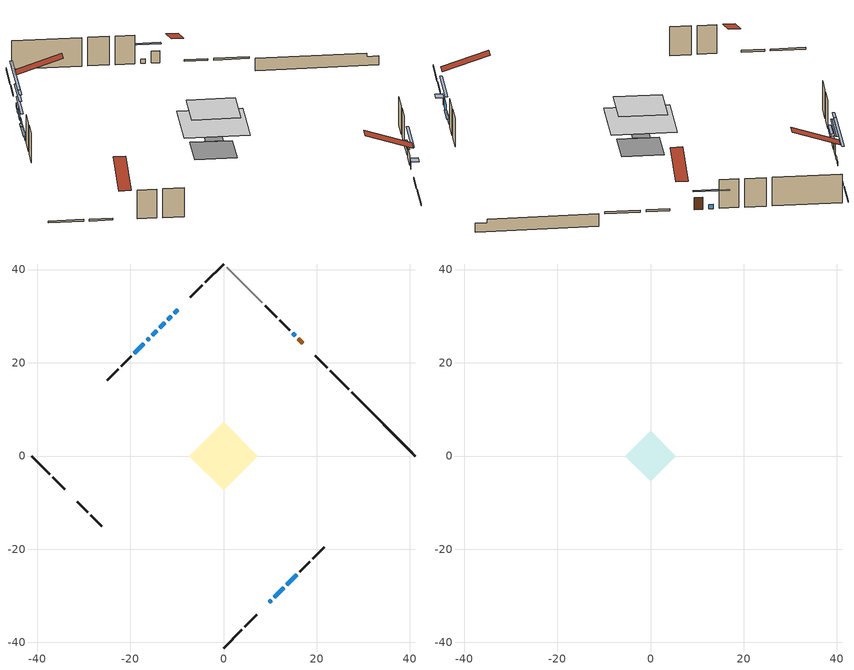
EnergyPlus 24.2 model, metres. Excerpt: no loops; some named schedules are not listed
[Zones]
conditioned space
 floor outside (Floor1 construction): -1.94,0 0,1.94 1.94,0 0,-1.94 z0.29
 floor adiabatic (AdiabaticFloorConstruction): -7.31,0 0,7.31 7.31,0 0,-7.31 z2.73
 floor foundation (Slab1 construction): -4.67,0 0,4.67 4.67,0 0,-4.67 z-1.84
 wall outside (RimJoist1 construction): 0,-41.19 3.92,-37.27 / -41.19,0 -37.27,-3.92 / 0,41.19 -3.92,37.27 / 26.85,14.34 22.93,18.26 z0.29:0.59
 wall outside (RimJoist2 construction): 4.58,-36.61 7.14,-34.05 / -36.61,-4.58 -34.05,-7.14 / -4.58,36.61 -7.14,34.05 / 22.27,18.92 19.71,21.49 z0.29:0.59
 wall outside (AdiabaticWallConstruction 1): 17,24.19 16.03,25.16 z0.29:2.32
 wall outside (AdiabaticWallConstruction): 9.84,-31.35 10.24,-30.95 z0.29:1.21; 15.38,25.81 14.87,26.32 z0.29:1.03; -9.84,31.35 -10.6,30.59 z0.29:0.88; -11.26,29.94 -11.94,29.25 z0.29:0.85; 10.9,-30.29 12.93,-28.26 z0.29:1.94; -12.6,28.59 -13.64,27.55 z0.29:2.22; -14.29,26.9 -15.32,25.87 z0.29:1.13; -15.97,25.22 -16.41,24.78 z0.29:0.9; -17.06,24.13 -19.11,22.08 z0.29:1; 13.58,-27.61 15.71,-25.49 z0.29:1.18
 wall outside (Wall1 construction): 16.36,-24.83 18.54,-22.65 / -31.35,-9.85 -29.17,-12.02 / -19.77,21.42 -21.95,19.24 / 14.22,26.97 12.04,29.15 z0.29:5.17
 wall outside (Wall2 construction): 19.2,-21.99 21.57,-19.62 / -28.51,-12.68 -26.13,-15.06 / -22.6,18.59 -24.98,16.21 / 11.38,29.81 9.01,32.18 z0.29:5.17
 wall foundation (FoundationWall1 construction): 27.5,13.69,-1.84 27.5,13.69,0.29 39.82,1.37,0.29 39.82,1.37,-0.31 41.19,0,-0.31 41.19,0,-1.84
 wall adiabatic (Wall3 construction): 8.35,32.84 0.66,40.53 z0.29:5.17
 window (WindowConstruction 7): 9.85,-31.35 10.24,-30.95 z0.29:1.2
 window (WindowConstruction 6): 15.38,25.81 14.88,26.31 z0.29:1.03
 window (WindowConstruction 8): -9.85,31.35 -10.6,30.59 z0.29:0.88
 window (WindowConstruction 9): -11.26,29.93 -11.94,29.25 z0.29:0.85
 window (WindowConstruction): 10.9,-30.29 12.93,-28.26 z0.29:1.94
 window (WindowConstruction 1): -12.6,28.59 -13.64,27.55 z0.29:2.22
 window (WindowConstruction 2): -14.29,26.9 -15.32,25.87 z0.29:1.13
 window (WindowConstruction 3): -15.97,25.22 -16.41,24.79 z0.29:0.9
 window (WindowConstruction 4): -17.06,24.13 -19.11,22.08 z0.29:1
 window (WindowConstruction 5): 13.58,-27.61 15.7,-25.49 z0.29:1.18
 door (Door): 17,24.19 16.03,25.16 z0.29:2.32
 ceiling adiabatic (AdiabaticFloorConstruction): 0,-7.31 7.31,0 0,7.31 -7.31,0 z2.73
attic - vented
 floor to conditioned space (Floor2 construction Reversed): -5.41,0 0,5.41 5.41,0 0,-5.41 z5.17
 roof outside (Roof1 construction): 9.19,-32,5.17 3.92,-26.73,7.65 2.53,-28.12,7.65 7.8,-33.39,5.17; -32,-9.19,5.17 -26.73,-3.92,7.65 -28.12,-2.53,7.65 -33.39,-7.8,5.17; -9.19,32,5.17 -3.92,26.73,7.65 -2.53,28.12,7.65 -7.8,33.39,5.17; 17.66,23.53,5.17 12.39,18.26,7.65 13.78,16.87,7.65 19.05,22.14,5.17
shading: 10.56,-30.63 9.52,-31.67 10.38,-32.53 11.43,-31.49 z1.66; 13.11,28.08 17.14,24.05 17.43,24.34 13.41,28.37 z3.52; -14.08,27.11 -6.36,34.83 -6.65,35.12 -14.38,27.4 z5.8; -15.42,25.77 -7.77,33.42 -8.06,33.71 -15.72,26.06 z5.78; 14.69,-26.5 9.14,-32.06 9.43,-32.35 14.98,-26.79 z4.43; -15.4,25.79 -10.84,30.36 -11.13,30.65 -15.69,26.08 z4.71; -17.08,24.11 -12.53,28.66 -12.82,28.95 -17.37,24.4 z3.62; -16.55,24.64 -15.83,25.36 -16.12,25.65 -16.84,24.93 z1.1; -19.25,21.94 -16.92,24.27 -17.21,24.56 -19.54,22.23 z1.2; 15.85,-25.34 13.44,-27.75 13.73,-28.04 16.14,-25.63 z1.38
[Building]
Building 1: Terrain=Suburbs
[Site:Location]
Toronto City Centre_ON: Latitude {deg}=43.63; Longitude {deg}=-79.39; Time Zone {hr}=-5; Elevation {m}=77; Keep Site Location Information=Yes
[Site:GroundTemperature:Shallow]
5.01852, 3.26908, 3.12898, 3.95918, 7.29196, 10.6092, 13.4851, 15.3069, 15.4617, 13.9799, 11.1774, 7.9619
[Site:WaterMainsTemperature]
Calculation Method=Schedule; Temperature Schedule=mains temperature schedule
[Material] Roughness=Rough; Thermal Absorptance=0.9
Name | Thickness {m} | Conductivity {W/m-K} | Density {kg/m3} | Specific Heat {J/kg-K} | Solar Absorptance | Visible Absorptance
asphalt or fiberglass shingles | 0.00635 | 0.162714 | 1121.4 | 1465.45 | 0.4 | 0.4
ceiling loosefill ins | 0.169333 | 0.0480833 | 16.02 | 1046.75 | 0.7 | 0.7
ceiling stud and cavity | 0.1397 | 0.088943 | 65.682 | 1177.47 | 0.7 | 0.7
concrete 4.0 in. | 0.1016 | 1.803125 | 2242.8 | 837.4 | 0.7 | 0.7
concrete 8.0 in. | 0.2032 | 1.803125 | 2242.8 | 837.4 | 0.7 | 0.7
door material | 0.04445 | 0.053851 | 512.64 | 1214.23 | 0.7 | 0.7
exterior vertical ins | 0.0369022 | 0.029427 | 32.04 | 1214.23 | 0.7 | 0.7
floor covering | 0.0127 | 0.0433444 | 54.468 | 1339.84 | 0.6 | 0.6
floor rigid ins | 0.051816 | 0.029427 | 32.04 | 1214.23 | 0.7 | 0.7
floor rigid ins 1; wall rigid ins | 0.512978 | 0.029427 | 32.04 | 1214.23 | 0.7 | 0.7
floor stud and cavity | 0.1397 | 0.428396 | 92.3553 | 1139.71 | 0.7 | 0.7
floor stud and cavity 1 | 0.1397 | 1.75129 | 37.0049 | 1207.88 | 0.7 | 0.7
furniture material conditioned space 1 | 0.1524 | 0.115458 | 640.8 | 1214.23 | 0.6 | 0.6
gypsum board | 0.0127 | 0.160291 | 801 | 837.4 | 0.6 | 0.6
gypsum board 1 | 0.0127 | 0.160291 | 801 | 837.4 | 0.7 | 0.7
osb sheathing 0.5 in. | 0.0127 | 0.115458 | 512.64 | 1214.23 | 0.7 | 0.7
osb sheathing 0.5 in. 1 | 0.0127 | 0.115458 | 512.64 | 1214.23 | 0.4 | 0.4
osb sheathing 0.75 in. | 0.01905 | 0.115458 | 512.64 | 1214.23 | 0.7 | 0.7
osb sheathing 2.0 in. | 0.0508 | 0.115458 | 512.64 | 1214.23 | 0.7 | 0.7
rim joist stud and cavity | 0.0508 | 0.0451784 | 125.044 | 1163.47 | 0.6 | 0.6
rim joist stud and cavity 1 | 0.0508 | 0.0455349 | 125.044 | 1163.47 | 0.6 | 0.6
wall stud and cavity | 0.1397 | 0.116503 | 139.0536 | 1170.24 | 0.7 | 0.7
wall stud and cavity 1 | 0.1397 | 0.116675 | 139.0536 | 1170.24 | 0.7 | 0.7
wall stud and cavity 2 | 0.1397 | 0.102565 | 139.0536 | 1170.24 | 0.7 | 0.7
wall stud and cavity 3 | 0.0889 | 0.380278 | 52.3479 | 1209.89 | 0.7 | 0.7
wall stud and cavity 4 | 0.0889 | 0.391764 | 83.0341 | 1211.67 | 0.7 | 0.7
wood siding | 0.0254 | 0.102417 | 544.68 | 1172.36 | 0.4 | 0.4
wood siding 1; wood siding 2; wood siding 3 | 0.0254 | 0.102417 | 544.68 | 1172.36 | 0.7 | 0.7
[WindowMaterial:SimpleGlazingSystem]
Name | U-Factor {W/m2-K} | Solar Heat Gain Coefficient
WindowMaterial | 2.87818 | 0.7
WindowMaterial 1 | 2.71352 | 0.57
WindowMaterial 2 | 2.98776 | 0.55
WindowMaterial 3 | 2.75837 | 0.46
WindowMaterial 4 | 2.77597 | 0.53
WindowMaterial 5 | 2.98152 | 0.56
WindowMaterial 6 | 2.762347 | 0.45
WindowMaterial 7 | 2.25757 | 0.56
WindowMaterial 8 | 2.48242 | 0.45
WindowMaterial 9 | 3.0383 | 0.46
[Construction]
AdiabaticFloorConstruction: floor stud and cavity 1, floor rigid ins 1, osb sheathing 0.75 in., floor covering
AdiabaticWallConstruction: wood siding 2, wall rigid ins, wall stud and cavity 3, gypsum board
AdiabaticWallConstruction 1: wood siding 3, wall rigid ins, wall stud and cavity 3, gypsum board
Door: door material
Floor1 construction: floor stud and cavity, floor rigid ins, osb sheathing 0.75 in., floor covering
Floor2 construction Reversed: gypsum board, ceiling stud and cavity, ceiling loosefill ins
FoundationWall1 construction: concrete 8.0 in., gypsum board 1
furniture construction conditioned space 1: furniture material conditioned space 1
PartitionWallConstruction: gypsum board, wall stud and cavity 4, gypsum board
RimJoist1 construction: wood siding 1, osb sheathing 2.0 in., rim joist stud and cavity
RimJoist2 construction: wood siding 1, osb sheathing 2.0 in., rim joist stud and cavity 1
Roof1 construction: asphalt or fiberglass shingles
Slab1 construction: concrete 4.0 in.
Wall1 construction: wood siding, osb sheathing 0.5 in., wall stud and cavity, gypsum board
Wall2 construction: wood siding, osb sheathing 0.5 in., wall stud and cavity 1, gypsum board
Wall3 construction: osb sheathing 0.5 in. 1, wall stud and cavity 2, gypsum board
WindowConstruction: WindowMaterial
WindowConstruction 1: WindowMaterial 1
WindowConstruction 2: WindowMaterial 2
WindowConstruction 3: WindowMaterial 3
WindowConstruction 4: WindowMaterial 4
WindowConstruction 5: WindowMaterial 5
WindowConstruction 6: WindowMaterial 6
WindowConstruction 7: WindowMaterial 7
WindowConstruction 8: WindowMaterial 8
WindowConstruction 9: WindowMaterial 9
[Zone] Multiplier=1; Part of Total Floor Area=Yes
Name | Volume {m3}
attic - vented | 23.6002
conditioned space | 377.4
[Space]
Name | Zone | Volume {m3}
attic - vented 1 | attic - vented | 23.6002
conditioned space 1 | conditioned space | 377.4
[ZoneInfiltration:EffectiveLeakageArea]
infil attic - vented 1: Zone or Space=attic - vented 1; Schedule=Always On Discrete; Effective Air Leakage Area {cm2}=2464.42; Stack Coefficient=0.000172724; Wind Coefficient=8.87966e-06
[ZoneMixing]
whole house fan mix: Zone or Space=attic - vented; Schedule=Always On Continuous; Design Flow Rate Calculation Method=Flow/Zone; Design Flow Rate {m3/s}=0; Source Zone or Space=conditioned space
[SurfaceProperty:ExposedFoundationPerimeter]
Slab1: Exposed Perimeter Calculation Method=TotalExposedPerimeter; Total Exposed Perimeter {m}=19.355
[InternalMass] Zone or ZoneList=conditioned space; Space or SpaceList=conditioned space 1
Name | Construction | Surface Area {m2}
furniture mass conditioned space 1 | furniture construction conditioned space 1 | 63.2358
partition wall mass | PartitionWallConstruction | 158.09
[Lights]
interior lighting: Zone or ZoneList or Space or SpaceList=conditioned space 1; Schedule=interior lighting schedule; Design Level Calculation Method=LightingLevel; Lighting Level {W}=343.2; Return Air Fraction=0; Fraction Radiant=0.6; Fraction Visible=0.2; Fraction Replaceable=1
[People]
occupants: Zone or ZoneList or Space or SpaceList=conditioned space 1; Number of People Schedule=occupants schedule; Number of People Calculation Method=People; Number of People=3; Fraction Radiant=0.314171; Sensible Heat Fraction=0.56303; Activity Level Schedule=occupants activity schedule; Carbon Dioxide Generation Rate {m3/s-W}=0; Enable ASHRAE 55 Comfort Warnings=No; Mean Radiant Temperature Calculation Type=EnclosureAveraged
[ElectricEquipment] Zone or ZoneList or Space or SpaceList=conditioned space 1; Design Level Calculation Method=EquipmentLevel
Name | Schedule | Design Level {W} | Fraction Latent | Fraction Radiant | Fraction Lost
clothes dryer | clothes dryer schedule | 140.772 | 0.015 | 0.081 | 0.85
clothes washer | clothes washer schedule | 32.1985 | 0.03 | 0.162 | 0.7
cooking range | cooking range schedule | 208.969 | 0.08 | 0.432 | 0.2
dishwasher | dishwasher schedule | 66.8632 | 0.3 | 0.18 | 0.4
fridge | fridge schedule | 72.9452 | 0 | 0.6 | 0
mech vent house fan | mech vent house fan schedule | 1.345 | 0 | 0 | 1
mech vent house fan cfis | mech vent house fan cfis schedule | 0 | 0 | 0 | 0
misc plug loads | misc plug loads schedule | 494.7 | 0.045 | 0.513 | 0.1
whole house fan | Always On Discrete | 0 | 0 | 0 | 1
[OtherEquipment] Zone or ZoneList or Space or SpaceList=conditioned space 1; Design Level Calculation Method=EquipmentLevel
Name | Fuel Type | Schedule | Design Level {W} | Fraction Latent | Fraction Radiant | Fraction Lost
clothes dryer 1 | Electricity | clothes dryer schedule | 0 | 0.015 | 0.081 | 0.85
cooking range 1 | Electricity | cooking range schedule | 0 | 0.08 | 0.432 | 0.2
general water use latent | None | general water use schedule | 59.3978 | 1 | 0 | 0
general water use sensible | None | general water use schedule | -58.539 | 0 | 0.6 | 0
mech vent house fan latent load | None | Always On Discrete | 0 | 1 | 0 | 0
mech vent house fan sensible load | None | Always On Discrete | 0 | 0 | 0 | 0
water heater energy adjustment1 | NaturalGas | Always On Discrete | 0.01 | 0 | 0 | 1
[ZoneInfiltration:DesignFlowRate] Zone or ZoneList or Space or SpaceList=conditioned space 1; Schedule=Always On Discrete; Design Flow Rate Calculation Method=Flow/Zone; Design Flow Rate {m3/s}=0
infil flow; natural vent flow; whole house fan flow
[Foundation:Kiva]
Foundation Kiva 1: Initial Indoor Air Temperature {C}=18; Wall Height Above Grade {m}=0.290017; Wall Depth Below Slab {m}=0.2032; Custom Block Material Name 1=exterior vertical ins; Custom Block Depth 1 {m}=2.13; Custom Block X Position 1 {m}=0.2159; Custom Block Z Position 1 {m}=0
[Foundation:Kiva:Settings]
Soil Conductivity {W/m-K}=0.849921; Soil Density {kg/m3}=1842.3; Soil Specific Heat {J/kg-K}=418.7; Ground Solar Absorptivity=0.9; Ground Thermal Absorptivity=0.9; Ground Surface Roughness {m}=0.03; Far-Field Width {m}=40; Deep-Ground Boundary Condition=ZeroFlux; Deep-Ground Depth {m}=40; Minimum Cell Dimension {m}=0.2; Maximum Cell Growth Coefficient=3; Simulation Timestep=Timestep
[Exterior:Lights]
exterior lighting: Schedule=exterior lighting schedule; Design Level {W}=75.6
[Schedule:Constant]
Name | Hourly Value
Always On Continuous; mech vent house fan schedule; mech vent house fan cfis schedule; Always On Discrete | 1
occupants activity schedule | 117.228
fridge schedule | 0
[Schedule:Week:Daily]
interior lighting schedule Week Rule - Jan1-Jan27: interior lighting schedule day, interior lighting schedule day, interior lighting schedule day, interior lighting schedule day, interior lighting schedule day, interior lighting schedule day, interior lighting schedule day, interior lighting schedule default day, interior lighting schedule default day, interior lighting schedule default day, interior lighting schedule default day, interior lighting schedule default day
interior lighting schedule Week Rule - Jan28-Feb3: interior lighting schedule day, interior lighting schedule day, interior lighting schedule day, interior lighting schedule day, interior lighting schedule day 1, interior lighting schedule day 1, interior lighting schedule day 1, interior lighting schedule default day, interior lighting schedule default day, interior lighting schedule default day, interior lighting schedule default day, interior lighting schedule default day
interior lighting schedule Week Rule - Feb4-Feb24: interior lighting schedule day 1, interior lighting schedule day 1, interior lighting schedule day 1, interior lighting schedule day 1, interior lighting schedule day 1, interior lighting schedule day 1, interior lighting schedule day 1, interior lighting schedule default day, interior lighting schedule default day, interior lighting schedule default day, interior lighting schedule default day, interior lighting schedule default day
interior lighting schedule Week Rule - Feb25-Mar3: interior lighting schedule day 1, interior lighting schedule day 1, interior lighting schedule day 1, interior lighting schedule day 1, interior lighting schedule day 2, interior lighting schedule day 2, interior lighting schedule day 2, interior lighting schedule default day, interior lighting schedule default day, interior lighting schedule default day, interior lighting schedule default day, interior lighting schedule default day
interior lighting schedule Week Rule - Mar4-Mar31: interior lighting schedule day 2, interior lighting schedule day 2, interior lighting schedule day 2, interior lighting schedule day 2, interior lighting schedule day 2, interior lighting schedule day 2, interior lighting schedule day 2, interior lighting schedule default day, interior lighting schedule default day, interior lighting schedule default day, interior lighting schedule default day, interior lighting schedule default day
interior lighting schedule Week Rule - Apr1-Apr28: interior lighting schedule day 3, interior lighting schedule day 3, interior lighting schedule day 3, interior lighting schedule day 3, interior lighting schedule day 3, interior lighting schedule day 3, interior lighting schedule day 3, interior lighting schedule default day, interior lighting schedule default day, interior lighting schedule default day, interior lighting schedule default day, interior lighting schedule default day
interior lighting schedule Week Rule - Apr29-May5: interior lighting schedule day 3, interior lighting schedule day 3, interior lighting schedule day 4, interior lighting schedule day 4, interior lighting schedule day 4, interior lighting schedule day 4, interior lighting schedule day 4, interior lighting schedule default day, interior lighting schedule default day, interior lighting schedule default day, interior lighting schedule default day, interior lighting schedule default day
interior lighting schedule Week Rule - May6-May26: interior lighting schedule day 4, interior lighting schedule day 4, interior lighting schedule day 4, interior lighting schedule day 4, interior lighting schedule day 4, interior lighting schedule day 4, interior lighting schedule day 4, interior lighting schedule default day, interior lighting schedule default day, interior lighting schedule default day, interior lighting schedule default day, interior lighting schedule default day
interior lighting schedule Week Rule - May27-Jun2: interior lighting schedule day 4, interior lighting schedule day 4, interior lighting schedule day 4, interior lighting schedule day 4, interior lighting schedule day 4, interior lighting schedule day 5, interior lighting schedule day 5, interior lighting schedule default day, interior lighting schedule default day, interior lighting schedule default day, interior lighting schedule default day, interior lighting schedule default day
interior lighting schedule Week Rule - Jun3-Jun30: interior lighting schedule day 5, interior lighting schedule day 5, interior lighting schedule day 5, interior lighting schedule day 5, interior lighting schedule day 5, interior lighting schedule day 5, interior lighting schedule day 5, interior lighting schedule default day, interior lighting schedule default day, interior lighting schedule default day, interior lighting schedule default day, interior lighting schedule default day
interior lighting schedule Week Rule - Jul1-Jul28: interior lighting schedule day 6, interior lighting schedule day 6, interior lighting schedule day 6, interior lighting schedule day 6, interior lighting schedule day 6, interior lighting schedule day 6, interior lighting schedule day 6, interior lighting schedule default day, interior lighting schedule default day, interior lighting schedule default day, interior lighting schedule default day, interior lighting schedule default day
interior lighting schedule Week Rule - Jul29-Aug4: interior lighting schedule day 6, interior lighting schedule day 6, interior lighting schedule day 6, interior lighting schedule day 7, interior lighting schedule day 7, interior lighting schedule day 7, interior lighting schedule day 7, interior lighting schedule default day, interior lighting schedule default day, interior lighting schedule default day, interior lighting schedule default day, interior lighting schedule default day
interior lighting schedule Week Rule - Aug5-Aug25: interior lighting schedule day 7, interior lighting schedule day 7, interior lighting schedule day 7, interior lighting schedule day 7, interior lighting schedule day 7, interior lighting schedule day 7, interior lighting schedule day 7, interior lighting schedule default day, interior lighting schedule default day, interior lighting schedule default day, interior lighting schedule default day, interior lighting schedule default day
interior lighting schedule Week Rule - Aug26-Sep1: interior lighting schedule day 7, interior lighting schedule day 7, interior lighting schedule day 7, interior lighting schedule day 7, interior lighting schedule day 7, interior lighting schedule day 7, interior lighting schedule day 8, interior lighting schedule default day, interior lighting schedule default day, interior lighting schedule default day, interior lighting schedule default day, interior lighting schedule default day
interior lighting schedule Week Rule - Sep2-Sep29: interior lighting schedule day 8, interior lighting schedule day 8, interior lighting schedule day 8, interior lighting schedule day 8, interior lighting schedule day 8, interior lighting schedule day 8, interior lighting schedule day 8, interior lighting schedule default day, interior lighting schedule default day, interior lighting schedule default day, interior lighting schedule default day, interior lighting schedule default day
interior lighting schedule Week Rule - Sep30-Oct6: interior lighting schedule day 8, interior lighting schedule day 9, interior lighting schedule day 9, interior lighting schedule day 9, interior lighting schedule day 9, interior lighting schedule day 9, interior lighting schedule day 9, interior lighting schedule default day, interior lighting schedule default day, interior lighting schedule default day, interior lighting schedule default day, interior lighting schedule default day
interior lighting schedule Week Rule - Oct7-Oct27: interior lighting schedule day 9, interior lighting schedule day 9, interior lighting schedule day 9, interior lighting schedule day 9, interior lighting schedule day 9, interior lighting schedule day 9, interior lighting schedule day 9, interior lighting schedule default day, interior lighting schedule default day, interior lighting schedule default day, interior lighting schedule default day, interior lighting schedule default day
interior lighting schedule Week Rule - Oct28-Nov3: interior lighting schedule day 9, interior lighting schedule day 9, interior lighting schedule day 9, interior lighting schedule day 9, interior lighting schedule day 10, interior lighting schedule day 10, interior lighting schedule day 10, interior lighting schedule default day, interior lighting schedule default day, interior lighting schedule default day, interior lighting schedule default day, interior lighting schedule default day
interior lighting schedule Week Rule - Nov4-Nov24: interior lighting schedule day 10, interior lighting schedule day 10, interior lighting schedule day 10, interior lighting schedule day 10, interior lighting schedule day 10, interior lighting schedule day 10, interior lighting schedule day 10, interior lighting schedule default day, interior lighting schedule default day, interior lighting schedule default day, interior lighting schedule default day, interior lighting schedule default day
interior lighting schedule Week Rule - Nov25-Dec1: interior lighting schedule day 10, interior lighting schedule day 10, interior lighting schedule day 10, interior lighting schedule day 10, interior lighting schedule day 10, interior lighting schedule day 10, interior lighting schedule day 11, interior lighting schedule default day, interior lighting schedule default day, interior lighting schedule default day, interior lighting schedule default day, interior lighting schedule default day
interior lighting schedule Week Rule - Dec2-Dec31: interior lighting schedule day 11, interior lighting schedule day 11, interior lighting schedule day 11, interior lighting schedule day 11, interior lighting schedule day 11, interior lighting schedule day 11, interior lighting schedule day 11, interior lighting schedule default day, interior lighting schedule default day, interior lighting schedule default day, interior lighting schedule default day, interior lighting schedule default day
occupants schedule Week Rule - Jan1-Dec31: occupants schedule day, occupants schedule day, occupants schedule day, occupants schedule day, occupants schedule day, occupants schedule day, occupants schedule day, occupants schedule default day, occupants schedule default day, occupants schedule default day, occupants schedule default day, occupants schedule default day
clothes dryer schedule Week Rule - Jan1-Dec31: clothes dryer schedule day, clothes dryer schedule day, clothes dryer schedule day, clothes dryer schedule day, clothes dryer schedule day, clothes dryer schedule day, clothes dryer schedule day, clothes dryer schedule default day, clothes dryer schedule default day, clothes dryer schedule default day, clothes dryer schedule default day, clothes dryer schedule default day
clothes washer schedule Week Rule - Jan1-Dec31: clothes washer schedule day, clothes washer schedule day, clothes washer schedule day, clothes washer schedule day, clothes washer schedule day, clothes washer schedule day, clothes washer schedule day, clothes washer schedule default day, clothes washer schedule default day, clothes washer schedule default day, clothes washer schedule default day, clothes washer schedule default day
cooking range schedule Week Rule - Jan1-Dec31: cooking range schedule day, cooking range schedule day, cooking range schedule day, cooking range schedule day, cooking range schedule day, cooking range schedule day, cooking range schedule day, cooking range schedule default day, cooking range schedule default day, cooking range schedule default day, cooking range schedule default day, cooking range schedule default day
dishwasher schedule Week Rule - Jan1-Dec31: dishwasher schedule day, dishwasher schedule day, dishwasher schedule day, dishwasher schedule day, dishwasher schedule day, dishwasher schedule day, dishwasher schedule day, dishwasher schedule default day, dishwasher schedule default day, dishwasher schedule default day, dishwasher schedule default day, dishwasher schedule default day
misc plug loads schedule Week Rule - Jan1-Dec31: misc plug loads schedule day, misc plug loads schedule day, misc plug loads schedule day, misc plug loads schedule day, misc plug loads schedule day, misc plug loads schedule day, misc plug loads schedule day, misc plug loads schedule default day, misc plug loads schedule default day, misc plug loads schedule default day, misc plug loads schedule default day, misc plug loads schedule default day
general water use schedule Week Rule - Jan1-Dec31: general water use schedule day, general water use schedule day, general water use schedule day, general water use schedule day, general water use schedule day, general water use schedule day, general water use schedule day, general water use schedule default day, general water use schedule default day, general water use schedule default day, general water use schedule default day, general water use schedule default day
exterior lighting schedule Week Rule - Jan1-Jan27: exterior lighting schedule day, exterior lighting schedule day, exterior lighting schedule day, exterior lighting schedule day, exterior lighting schedule day, exterior lighting schedule day, exterior lighting schedule day, exterior lighting schedule default day, exterior lighting schedule default day, exterior lighting schedule default day, exterior lighting schedule default day, exterior lighting schedule default day
exterior lighting schedule Week Rule - Jan28-Feb3: exterior lighting schedule day, exterior lighting schedule day, exterior lighting schedule day, exterior lighting schedule day, exterior lighting schedule day 1, exterior lighting schedule day 1, exterior lighting schedule day 1, exterior lighting schedule default day, exterior lighting schedule default day, exterior lighting schedule default day, exterior lighting schedule default day, exterior lighting schedule default day
exterior lighting schedule Week Rule - Feb4-Feb24: exterior lighting schedule day 1, exterior lighting schedule day 1, exterior lighting schedule day 1, exterior lighting schedule day 1, exterior lighting schedule day 1, exterior lighting schedule day 1, exterior lighting schedule day 1, exterior lighting schedule default day, exterior lighting schedule default day, exterior lighting schedule default day, exterior lighting schedule default day, exterior lighting schedule default day
exterior lighting schedule Week Rule - Feb25-Mar3: exterior lighting schedule day 1, exterior lighting schedule day 1, exterior lighting schedule day 1, exterior lighting schedule day 1, exterior lighting schedule day 2, exterior lighting schedule day 2, exterior lighting schedule day 2, exterior lighting schedule default day, exterior lighting schedule default day, exterior lighting schedule default day, exterior lighting schedule default day, exterior lighting schedule default day
exterior lighting schedule Week Rule - Mar4-Mar31: exterior lighting schedule day 2, exterior lighting schedule day 2, exterior lighting schedule day 2, exterior lighting schedule day 2, exterior lighting schedule day 2, exterior lighting schedule day 2, exterior lighting schedule day 2, exterior lighting schedule default day, exterior lighting schedule default day, exterior lighting schedule default day, exterior lighting schedule default day, exterior lighting schedule default day
exterior lighting schedule Week Rule - Apr1-Apr28: exterior lighting schedule day 3, exterior lighting schedule day 3, exterior lighting schedule day 3, exterior lighting schedule day 3, exterior lighting schedule day 3, exterior lighting schedule day 3, exterior lighting schedule day 3, exterior lighting schedule default day, exterior lighting schedule default day, exterior lighting schedule default day, exterior lighting schedule default day, exterior lighting schedule default day
exterior lighting schedule Week Rule - Apr29-May5: exterior lighting schedule day 3, exterior lighting schedule day 3, exterior lighting schedule day 4, exterior lighting schedule day 4, exterior lighting schedule day 4, exterior lighting schedule day 4, exterior lighting schedule day 4, exterior lighting schedule default day, exterior lighting schedule default day, exterior lighting schedule default day, exterior lighting schedule default day, exterior lighting schedule default day
exterior lighting schedule Week Rule - May6-May26: exterior lighting schedule day 4, exterior lighting schedule day 4, exterior lighting schedule day 4, exterior lighting schedule day 4, exterior lighting schedule day 4, exterior lighting schedule day 4, exterior lighting schedule day 4, exterior lighting schedule default day, exterior lighting schedule default day, exterior lighting schedule default day, exterior lighting schedule default day, exterior lighting schedule default day
exterior lighting schedule Week Rule - May27-Jun2: exterior lighting schedule day 4, exterior lighting schedule day 4, exterior lighting schedule day 4, exterior lighting schedule day 4, exterior lighting schedule day 4, exterior lighting schedule day 5, exterior lighting schedule day 5, exterior lighting schedule default day, exterior lighting schedule default day, exterior lighting schedule default day, exterior lighting schedule default day, exterior lighting schedule default day
exterior lighting schedule Week Rule - Jun3-Jun30: exterior lighting schedule day 5, exterior lighting schedule day 5, exterior lighting schedule day 5, exterior lighting schedule day 5, exterior lighting schedule day 5, exterior lighting schedule day 5, exterior lighting schedule day 5, exterior lighting schedule default day, exterior lighting schedule default day, exterior lighting schedule default day, exterior lighting schedule default day, exterior lighting schedule default day
exterior lighting schedule Week Rule - Jul1-Jul28: exterior lighting schedule day 6, exterior lighting schedule day 6, exterior lighting schedule day 6, exterior lighting schedule day 6, exterior lighting schedule day 6, exterior lighting schedule day 6, exterior lighting schedule day 6, exterior lighting schedule default day, exterior lighting schedule default day, exterior lighting schedule default day, exterior lighting schedule default day, exterior lighting schedule default day
exterior lighting schedule Week Rule - Jul29-Aug4: exterior lighting schedule day 6, exterior lighting schedule day 6, exterior lighting schedule day 6, exterior lighting schedule day 7, exterior lighting schedule day 7, exterior lighting schedule day 7, exterior lighting schedule day 7, exterior lighting schedule default day, exterior lighting schedule default day, exterior lighting schedule default day, exterior lighting schedule default day, exterior lighting schedule default day
exterior lighting schedule Week Rule - Aug5-Aug25: exterior lighting schedule day 7, exterior lighting schedule day 7, exterior lighting schedule day 7, exterior lighting schedule day 7, exterior lighting schedule day 7, exterior lighting schedule day 7, exterior lighting schedule day 7, exterior lighting schedule default day, exterior lighting schedule default day, exterior lighting schedule default day, exterior lighting schedule default day, exterior lighting schedule default day
exterior lighting schedule Week Rule - Aug26-Sep1: exterior lighting schedule day 7, exterior lighting schedule day 7, exterior lighting schedule day 7, exterior lighting schedule day 7, exterior lighting schedule day 7, exterior lighting schedule day 7, exterior lighting schedule day 8, exterior lighting schedule default day, exterior lighting schedule default day, exterior lighting schedule default day, exterior lighting schedule default day, exterior lighting schedule default day
exterior lighting schedule Week Rule - Sep2-Sep29: exterior lighting schedule day 8, exterior lighting schedule day 8, exterior lighting schedule day 8, exterior lighting schedule day 8, exterior lighting schedule day 8, exterior lighting schedule day 8, exterior lighting schedule day 8, exterior lighting schedule default day, exterior lighting schedule default day, exterior lighting schedule default day, exterior lighting schedule default day, exterior lighting schedule default day
exterior lighting schedule Week Rule - Sep30-Oct6: exterior lighting schedule day 8, exterior lighting schedule day 9, exterior lighting schedule day 9, exterior lighting schedule day 9, exterior lighting schedule day 9, exterior lighting schedule day 9, exterior lighting schedule day 9, exterior lighting schedule default day, exterior lighting schedule default day, exterior lighting schedule default day, exterior lighting schedule default day, exterior lighting schedule default day
exterior lighting schedule Week Rule - Oct7-Oct27: exterior lighting schedule day 9, exterior lighting schedule day 9, exterior lighting schedule day 9, exterior lighting schedule day 9, exterior lighting schedule day 9, exterior lighting schedule day 9, exterior lighting schedule day 9, exterior lighting schedule default day, exterior lighting schedule default day, exterior lighting schedule default day, exterior lighting schedule default day, exterior lighting schedule default day
exterior lighting schedule Week Rule - Oct28-Nov3: exterior lighting schedule day 9, exterior lighting schedule day 9, exterior lighting schedule day 9, exterior lighting schedule day 9, exterior lighting schedule day 10, exterior lighting schedule day 10, exterior lighting schedule day 10, exterior lighting schedule default day, exterior lighting schedule default day, exterior lighting schedule default day, exterior lighting schedule default day, exterior lighting schedule default day
exterior lighting schedule Week Rule - Nov4-Nov24: exterior lighting schedule day 10, exterior lighting schedule day 10, exterior lighting schedule day 10, exterior lighting schedule day 10, exterior lighting schedule day 10, exterior lighting schedule day 10, exterior lighting schedule day 10, exterior lighting schedule default day, exterior lighting schedule default day, exterior lighting schedule default day, exterior lighting schedule default day, exterior lighting schedule default day
exterior lighting schedule Week Rule - Nov25-Dec1: exterior lighting schedule day 10, exterior lighting schedule day 10, exterior lighting schedule day 10, exterior lighting schedule day 10, exterior lighting schedule day 10, exterior lighting schedule day 10, exterior lighting schedule day 11, exterior lighting schedule default day, exterior lighting schedule default day, exterior lighting schedule default day, exterior lighting schedule default day, exterior lighting schedule default day
[Schedule:Year]
interior lighting schedule: interior lighting schedule Week Rule - Jan1-Jan27, 1, 1, 1, 27, interior lighting schedule Week Rule - Jan28-Feb3, 1, 28, 2, 3, interior lighting schedule Week Rule - Feb4-Feb24, 2, 4, 2, 24, interior lighting schedule Week Rule - Feb25-Mar3, 2, 25, 3, 3, interior lighting schedule Week Rule - Mar4-Mar31, 3, 4, 3, 31, interior lighting schedule Week Rule - Apr1-Apr28, 4, 1, 4, 28, interior lighting schedule Week Rule - Apr29-May5, 4, 29, 5, 5, interior lighting schedule Week Rule - May6-May26, 5, 6, 5, 26, interior lighting schedule Week Rule - May27-Jun2, 5, 27, 6, 2, interior lighting schedule Week Rule - Jun3-Jun30, 6, 3, 6, 30, interior lighting schedule Week Rule - Jul1-Jul28, 7, 1, 7, 28, interior lighting schedule Week Rule - Jul29-Aug4, 7, 29, 8, 4, interior lighting schedule Week Rule - Aug5-Aug25, 8, 5, 8, 25, interior lighting schedule Week Rule - Aug26-Sep1, 8, 26, 9, 1, interior lighting schedule Week Rule - Sep2-Sep29, 9, 2, 9, 29, interior lighting schedule Week Rule - Sep30-Oct6, 9, 30, 10, 6, interior lighting schedule Week Rule - Oct7-Oct27, 10, 7, 10, 27, interior lighting schedule Week Rule - Oct28-Nov3, 10, 28, 11, 3, interior lighting schedule Week Rule - Nov4-Nov24, 11, 4, 11, 24, interior lighting schedule Week Rule - Nov25-Dec1, 11, 25, 12, 1, interior lighting schedule Week Rule - Dec2-Dec31, 12, 2, 12, 31
occupants schedule: occupants schedule Week Rule - Jan1-Dec31, 1, 1, 12, 31
clothes dryer schedule: clothes dryer schedule Week Rule - Jan1-Dec31, 1, 1, 12, 31
clothes washer schedule: clothes washer schedule Week Rule - Jan1-Dec31, 1, 1, 12, 31
cooking range schedule: cooking range schedule Week Rule - Jan1-Dec31, 1, 1, 12, 31
dishwasher schedule: dishwasher schedule Week Rule - Jan1-Dec31, 1, 1, 12, 31
misc plug loads schedule: misc plug loads schedule Week Rule - Jan1-Dec31, 1, 1, 12, 31
general water use schedule: general water use schedule Week Rule - Jan1-Dec31, 1, 1, 12, 31
exterior lighting schedule: exterior lighting schedule Week Rule - Jan1-Jan27, 1, 1, 1, 27, exterior lighting schedule Week Rule - Jan28-Feb3, 1, 28, 2, 3, exterior lighting schedule Week Rule - Feb4-Feb24, 2, 4, 2, 24, exterior lighting schedule Week Rule - Feb25-Mar3, 2, 25, 3, 3, exterior lighting schedule Week Rule - Mar4-Mar31, 3, 4, 3, 31, exterior lighting schedule Week Rule - Apr1-Apr28, 4, 1, 4, 28, exterior lighting schedule Week Rule - Apr29-May5, 4, 29, 5, 5, exterior lighting schedule Week Rule - May6-May26, 5, 6, 5, 26, exterior lighting schedule Week Rule - May27-Jun2, 5, 27, 6, 2, exterior lighting schedule Week Rule - Jun3-Jun30, 6, 3, 6, 30, exterior lighting schedule Week Rule - Jul1-Jul28, 7, 1, 7, 28, exterior lighting schedule Week Rule - Jul29-Aug4, 7, 29, 8, 4, exterior lighting schedule Week Rule - Aug5-Aug25, 8, 5, 8, 25, exterior lighting schedule Week Rule - Aug26-Sep1, 8, 26, 9, 1, exterior lighting schedule Week Rule - Sep2-Sep29, 9, 2, 9, 29, exterior lighting schedule Week Rule - Sep30-Oct6, 9, 30, 10, 6, exterior lighting schedule Week Rule - Oct7-Oct27, 10, 7, 10, 27, exterior lighting schedule Week Rule - Oct28-Nov3, 10, 28, 11, 3, exterior lighting schedule Week Rule - Nov4-Nov24, 11, 4, 11, 24, exterior lighting schedule Week Rule - Nov25-Dec1, 11, 25, 12, 1, exterior lighting schedule Week Rule - Dec2-Dec31, 12, 2, 12, 31
[Schedule:Compact]
mains temperature schedule: Through: 01/01, For: AllDays, Until: 24:00, 8.80333, Through: 01/02, For: AllDays, Until: 24:00, 8.74333, Through: 01/03, For: AllDays, Until: 24:00, 8.68389, Through: 01/04, For: AllDays, Until: 24:00, 8.62611, Through: 01/05, For: AllDays, Until: 24:00, 8.56944, Through: 01/06, For: AllDays, Until: 24:00, 8.51389, Through: 01/07, For: AllDays, Until: 24:00, 8.45944, Through: 01/08, For: AllDays, Until: 24:00, 8.40611, Through: 01/09, For: AllDays, Until: 24:00, 8.35389, Through: 01/10, For: AllDays, Until: 24:00, 8.30278, Through: 01/11, For: AllDays, Until: 24:00, 8.25333, Through: 01/12, For: AllDays, Until: 24:00, 8.205, Through: 01/13, For: AllDays, Until: 24:00, 8.15778, Through: 01/14, For: AllDays, Until: 24:00, 8.11222, Through: 01/15, For: AllDays, Until: 24:00, 8.06778, Through: 01/16, For: AllDays, Until: 24:00, 8.02444, Through: 01/17, For: AllDays, Until: 24:00, 7.98222, Through: 01/18, For: AllDays, Until: 24:00, 7.94167, Through: 01/19, For: AllDays, Until: 24:00, 7.90222, Through: 01/20, For: AllDays, Until: 24:00, 7.86444, Through: 01/21, For: AllDays, Until: 24:00, 7.82778, Through: 01/22, For: AllDays, Until: 24:00, 7.79278, Through: 01/23, For: AllDays, Until: 24:00, 7.75889, Through: 01/24, For: AllDays, Until: 24:00, 7.72667, Through: 01/25, For: AllDays, Until: 24:00, 7.69556, Through: 01/26, For: AllDays, Until: 24:00, 7.66611, Through: 01/27, For: AllDays, Until: 24:00, 7.63778, Through: 01/28, For: AllDays, Until: 24:00, 7.61111, Through: 01/29, For: AllDays, Until: 24:00, 7.58556, Through: 01/30, For: AllDays, Until: 24:00, 7.56167, Through: 01/31, For: AllDays, Until: 24:00, 7.53944, Through: 02/01, For: AllDays, Until: 24:00, 7.51833, Through: 02/02, For: AllDays, Until: 24:00, 7.49889, Through: 02/03, For: AllDays, Until: 24:00, 7.48111, Through: 02/04, For: AllDays, Until: 24:00, 7.46444, Through: 02/05, For: AllDays, Until: 24:00, 7.44944, Through: 02/06, For: AllDays, Until: 24:00, 7.43556, Through: 02/07, For: AllDays, Until: 24:00, 7.42333, Through: 02/08, For: AllDays, Until: 24:00, 7.41278, Through: 02/09, For: AllDays, Until: 24:00, 7.40389, Through: 02/10, For: AllDays, Until: 24:00, 7.39611, Through: 02/11, For: AllDays, Until: 24:00, 7.39, Through: 02/12, For: AllDays, Until: 24:00, 7.38556, Through: 02/13, For: AllDays, Until: 24:00, 7.38222, Through: 02/14, For: AllDays, Until: 24:00, 7.38056, Through: 02/15, For: AllDays, Until: 24:00, 7.38056, Through: 02/16, For: AllDays, Until: 24:00, 7.38222, Through: 02/17, For: AllDays, Until: 24:00, 7.385, Through: 02/18, For: AllDays, Until: 24:00, 7.38944, Through: 02/19, For: AllDays, Until: 24:00, 7.395, Through: 02/20, For: AllDays, Until: 24:00, 7.40278, Through: 02/21, For: AllDays, Until: 24:00, 7.41167, Through: 02/22, For: AllDays, Until: 24:00, 7.42222, Through: 02/23, For: AllDays, Until: 24:00, 7.43389, Through: 02/24, For: AllDays, Until: 24:00, 7.44722, Through: 02/25, For: AllDays, Until: 24:00, 7.46222, Through: 02/26, For: AllDays, Until: 24:00, 7.47833, Through: 02/27, For: AllDays, Until: 24:00, 7.49611, Through: 02/28, For: AllDays, Until: 24:00, 7.51556, Through: 03/01, For: AllDays, Until: 24:00, 7.53667, Through: 03/02, For: AllDays, Until: 24:00, 7.55889, Through: 03/03, For: AllDays, Until: 24:00, 7.58222, Through: 03/04, For: AllDays, Until: 24:00, 7.60722, Through: 03/05, For: AllDays, Until: 24:00, 7.63389, Through: 03/06, For: AllDays, Until: 24:00, 7.66222, Through: 03/07, For: AllDays, Until: 24:00, 7.69111, Through: 03/08, For: AllDays, Until: 24:00, 7.72222, Through: 03/09, For: AllDays, Until: 24:00, 7.75444, Through: 03/10, For: AllDays, Until: 24:00, 7.78778, Through: 03/11, For: AllDays, Until: 24:00, 7.82278, Through: 03/12, For: AllDays, Until: 24:00, 7.85944, Through: 03/13, For: AllDays, Until: 24:00, 7.89722, Through: 03/14, For: AllDays, Until: 24:00, 7.93611, Through: 03/15, For: AllDays, Until: 24:00, 7.97667, Through: 03/16, For: AllDays, Until: 24:00, 8.01833, Through: 03/17, For: AllDays, Until: 24:00, 8.06167, Through: 03/18, For: AllDays, Until: 24:00, 8.10611, Through: 03/19, For: AllDays, Until: 24:00, 8.15167, Through: 03/20, For: AllDays, Until: 24:00, 8.19833, Through: 03/21, For: AllDays, Until: 24:00, 8.24667, Through: 03/22, For: AllDays, Until: 24:00, 8.29611, Through: 03/23, For: AllDays, Until: 24:00, 8.34667, Through: 03/24, For: AllDays, Until: 24:00, 8.39889, Through: 03/25, For: AllDays, Until: 24:00, 8.45167, Through: 03/26, For: AllDays, Until: 24:00, 8.50611, Through: 03/27, For: AllDays, Until: 24:00, 8.56167, Through: 03/28, For: AllDays, Until: 24:00, 8.61833, Through: 03/29, For: AllDays, Until: 24:00, 8.67611, Through: 03/30, For: AllDays, Until: 24:00, 8.735, Through: 03/31, For: AllDays, Until: 24:00, 8.795, Through: 04/01, For: AllDays, Until: 24:00, 8.85611, Through: 04/02, For: AllDays, Until: 24:00, 8.91833, Through: 04/03, For: AllDays, Until: 24:00, 8.98167, Through: 04/04, For: AllDays, Until: 24:00, 9.04556, Through: 04/05, For: AllDays, Until: 24:00, 9.11111, Through: 04/06, For: AllDays, Until: 24:00, 9.17722, Through: 04/07, For: AllDays, Until: 24:00, 9.24444, Through: 04/08, For: AllDays, Until: 24:00, 9.31222, Through: 04/09, For: AllDays, Until: 24:00, 9.38167, Through: 04/10, For: AllDays, Until: 24:00, 9.45167, Through: 04/11, For: AllDays, Until: 24:00, 9.52222, Through: 04/12, For: AllDays, Until: 24:00, 9.59444, Through: 04/13, For: AllDays, Until: 24:00, 9.66667, Through: 04/14, For: AllDays, Until: 24:00, 9.74, Through: 04/15, For: AllDays, Until: 24:00, 9.81444, Through: 04/16, For: AllDays, Until: 24:00, 9.88944, Through: 04/17, For: AllDays, Until: 24:00, 9.96556, Through: 04/18, For: AllDays, Until: 24:00, 10.0417, Through: 04/19, For: AllDays, Until: 24:00, 10.1189, Through: 04/20, For: AllDays, Until: 24:00, 10.1972, Through: 04/21, For: AllDays, Until: 24:00, 10.2756, Through: 04/22, For: AllDays, Until: 24:00, 10.355, Through: 04/23, For: AllDays, Until: 24:00, 10.435, Through: 04/24, For: AllDays, Until: 24:00, 10.515, Through: 04/25, For: AllDays, Until: 24:00, 10.5961, Through: 04/26, For: AllDays, Until: 24:00, 10.6778, Through: 04/27, For: AllDays, Until: 24:00, 10.76, Through: 04/28, For: AllDays, Until: 24:00, 10.8428, Through: 04/29, For: AllDays, Until: 24:00, 10.9261, Through: 04/30, For: AllDays, Until: 24:00, 11.0094, Through: 05/01, For: AllDays, Until: 24:00, 11.0933, Through: 05/02, For: AllDays, Until: 24:00, 11.1778, Through: 05/03, For: AllDays, Until: 24:00, 11.2628, Through: 05/04, For: AllDays, Until: 24:00, 11.3478, Through: 05/05, For: AllDays, Until: 24:00, 11.4333, Through: 05/06, For: AllDays, Until: 24:00, 11.5189, Through: 05/07, For: AllDays, Until: 24:00, 11.605, Through: 05/08, For: AllDays, Until: 24:00, 11.6917, Through: 05/09, For: AllDays, Until: 24:00, 11.7778, Through: 05/10, For: AllDays, Until: 24:00, 11.865, Through: 05/11, For: AllDays, Until: 24:00, 11.9517, Through: 05/12, For: AllDays, Until: 24:00, 12.0389, Through: 05/13, For: AllDays, Until: 24:00, 12.1261, Through: 05/14, For: AllDays, Until: 24:00, 12.2133, Through: 05/15, For: AllDays, Until: 24:00, 12.3006, Through: 05/16, For: AllDays, Until: 24:00, 12.3883, Through: 05/17, For: AllDays, Until: 24:00, 12.4756, Through: 05/18, For: AllDays, Until: 24:00, 12.5628, Through: 05/19, For: AllDays, Until: 24:00, 12.6506, Through: 05/20, For: AllDays, Until: 24:00, 12.7378, Through: 05/21, For: AllDays, Until: 24:00, 12.825, Through: 05/22, For: AllDays, Until: 24:00, 12.9122, Through: 05/23, For: AllDays, Until: 24:00, 12.9994, Through: 05/24, For: AllDays, Until: 24:00, 13.0861, Through: 05/25, For: AllDays, Until: 24:00, 13.1728, Through: 05/26, For: AllDays, Until: 24:00, 13.2594, Through: 05/27, For: AllDays, Until: 24:00, 13.3456, Through: 05/28, For: AllDays, Until: 24:00, 13.4317, Through: 05/29, For: AllDays, Until: 24:00, 13.5172, Through: 05/30, For: AllDays, Until: 24:00, 13.6028, Through: 05/31, For: AllDays, Until: 24:00, 13.6878, Through: 06/01, For: AllDays, Until: 24:00, 13.7722, Through: 06/02, For: AllDays, Until: 24:00, 13.8567, Through: 06/03, For: AllDays, Until: 24:00, 13.9406, Through: 06/04, For: AllDays, Until: 24:00, 14.0239, Through: 06/05, For: AllDays, Until: 24:00, 14.1067, Through: 06/06, For: AllDays, Until: 24:00, 14.1894, Through: 06/07, For: AllDays, Until: 24:00, 14.2711, Through: 06/08, For: AllDays, Until: 24:00, 14.3528, Through: 06/09, For: AllDays, Until: 24:00, 14.4339, Through: 06/10, For: AllDays, Until: 24:00, 14.5139, Through: 06/11, For: AllDays, Until: 24:00, 14.5939, Through: 06/12, For: AllDays, Until: 24:00, 14.6728, Through: 06/13, For: AllDays, Until: 24:00, 14.7511, Through: 06/14, For: AllDays, Until: 24:00, 14.8289, Through: 06/15, For: AllDays, Until: 24:00, 14.9061, Through: 06/16, For: AllDays, Until: 24:00, 14.9822, Through: 06/17, For: AllDays, Until: 24:00, 15.0578, Through: 06/18, For: AllDays, Until: 24:00, 15.1328, Through: 06/19, For: AllDays, Until: 24:00, 15.2067, Through: 06/20, For: AllDays, Until: 24:00, 15.28, Through: 06/21, For: AllDays, Until: 24:00, 15.3522, Through: 06/22, For: AllDays, Until: 24:00, 15.4239, Through: 06/23, For: AllDays, Until: 24:00, 15.4944, Through: 06/24, For: AllDays, Until: 24:00, 15.5639, Through: 06/25, For: AllDays, Until: 24:00, 15.6328, Through: 06/26, For: AllDays, Until: 24:00, 15.7006, Through: 06/27, For: AllDays, Until: 24:00, 15.7678, Through: 06/28, For: AllDays, Until: 24:00, 15.8333, Through: 06/29, For: AllDays, Until: 24:00, 15.8983, Through: 06/30, For: AllDays, Until: 24:00, 15.9622, Through: 07/01, For: AllDays, Until: 24:00, 16.025, Through: 07/02, For: AllDays, Until: 24:00, 16.0872, Through: 07/03, For: AllDays, Until: 24:00, 16.1478, Through: 07/04, For: AllDays, Until: 24:00, 16.2072, Through: 07/05, For: AllDays, Until: 24:00, 16.2661, Through: 07/06, For: AllDays, Until: 24:00, 16.3233, Through: 07/07, For: AllDays, Until: 24:00, 16.3794, Through: 07/08, For: AllDays, Until: 24:00, 16.435, Through: 07/09, For: AllDays, Until: 24:00, 16.4889, Through: 07/10, For: AllDays, Until: 24:00, 16.5417, Through: 07/11, For: AllDays, Until: 24:00, 16.5928, Through: 07/12, For: AllDays, Until: 24:00, 16.6433, Through: 07/13, For: AllDays, Until: 24:00, 16.6922, Through: 07/14, For: AllDays, Until: 24:00, 16.74, Through: 07/15, For: AllDays, Until: 24:00, 16.7867, Through: 07/16, For: AllDays, Until: 24:00, 16.8322, Through: 07/17, For: AllDays, Until: 24:00, 16.8761, Through: 07/18, For: AllDays, Until: 24:00, 16.9189, Through: 07/19, For: AllDays, Until: 24:00, 16.96, Through: 07/20, For: AllDays, Until: 24:00, 17, Through: 07/21, For: AllDays, Until: 24:00, 17.0389, Through: 07/22, For: AllDays, Until: 24:00, 17.0761, Through: 07/23, For: AllDays, Until: 24:00, 17.1122, Through: 07/24, For: AllDays, Until: 24:00, 17.1467, Through: 07/25, For: AllDays, Until: 24:00, 17.18, Through: 07/26, For: AllDays, Until: 24:00, 17.2117, Through: 07/27, For: AllDays, Until: 24:00, 17.2422, Through: 07/28, For: AllDays, Until: 24:00, 17.2711, Through: 07/29, For: AllDays, Until: 24:00, 17.2983, Through: 07/30, For: AllDays, Until: 24:00, 17.3244, Through: 07/31, For: AllDays, Until: 24:00, 17.3494, Through: 08/01, For: AllDays, Until: 24:00, 17.3728, Through: 08/02, For: AllDays, Until: 24:00, 17.3944, Through: 08/03, For: AllDays, Until: 24:00, 17.4144, Through: 08/04, For: AllDays, Until: 24:00, 17.4333, Through: 08/05, For: AllDays, Until: 24:00, 17.4506, Through: 08/06, For: AllDays, Until: 24:00, 17.4667, Through: 08/07, For: AllDays, Until: 24:00, 17.4811, Through: 08/08, For: AllDays, Until: 24:00, 17.4939, Through: 08/09, For: AllDays, Until: 24:00, 17.5056, Through: 08/10, For: AllDays, Until: 24:00, 17.5156, Through: 08/11, For: AllDays, Until: 24:00, 17.5239, Through: 08/12, For: AllDays, Until: 24:00, 17.5311, Through: 08/13, For: AllDays, Until: 24:00, 17.5361, Through: 08/14, For: AllDays, Until: 24:00, 17.54, Through: 08/15, For: AllDays, Until: 24:00, 17.5428, Through: 08/16, For: AllDays, Until: 24:00, 17.5439, Through: 08/17, For: AllDays, Until: 24:00, 17.5433, Through: 08/18, For: AllDays, Until: 24:00, 17.5411, Through: 08/19, For: AllDays, Until: 24:00, 17.5372, Through: 08/20, For: AllDays, Until: 24:00, 17.5322, Through: 08/21, For: AllDays, Until: 24:00, 17.5256, Through: 08/22, For: AllDays, Until: 24:00, 17.5178, Through: 08/23, For: AllDays, Until: 24:00, 17.5083, Through: 08/24, For: AllDays, Until: 24:00, 17.4972, Through: 08/25, For: AllDays, Until: 24:00, 17.4844, Through: 08/26, For: AllDays, Until: 24:00, 17.4706, Through: 08/27, For: AllDays, Until: 24:00, 17.455, Through: 08/28, For: AllDays, Until: 24:00, 17.4378, Through: 08/29, For: AllDays, Until: 24:00, 17.4194, Through: 08/30, For: AllDays, Until: 24:00, 17.3994, Through: 08/31, For: AllDays, Until: 24:00, 17.3778, Through: 09/01, For: AllDays, Until: 24:00, 17.355, Through: 09/02, For: AllDays, Until: 24:00, 17.3311, Through: 09/03, For: AllDays, Until: 24:00, 17.305, Through: 09/04, For: AllDays, Until: 24:00, 17.2778, Through: 09/05, For: AllDays, Until: 24:00, 17.2494, Through: 09/06, For: AllDays, Until: 24:00, 17.2194, Through: 09/07, For: AllDays, Until: 24:00, 17.1878, Through: 09/08, For: AllDays, Until: 24:00, 17.155, Through: 09/09, For: AllDays, Until: 24:00, 17.1206, Through: 09/10, For: AllDays, Until: 24:00, 17.085, Through: 09/11, For: AllDays, Until: 24:00, 17.0483, Through: 09/12, For: AllDays, Until: 24:00, 17.01, Through: 09/13, For: AllDays, Until: 24:00, 16.97, Through: 09/14, For: AllDays, Until: 24:00, 16.9289, Through: 09/15, For: AllDays, Until: 24:00, 16.8867, Through: 09/16, For: AllDays, Until: 24:00, 16.8428, Through: 09/17, For: AllDays, Until: 24:00, 16.7983, Through: 09/18, For: AllDays, Until: 24:00, 16.7517, Through: 09/19, For: AllDays, Until: 24:00, 16.7044, Through: 09/20, For: AllDays, Until: 24:00, 16.6556, Through: 09/21, For: AllDays, Until: 24:00, 16.6056, Through: 09/22, For: AllDays, Until: 24:00, 16.5544, Through: 09/23, For: AllDays, Until: 24:00, 16.5017, Through: 09/24, For: AllDays, Until: 24:00, 16.4483, Through: 09/25, For: AllDays, Until: 24:00, 16.3933, Through: 09/26, For: AllDays, Until: 24:00, 16.3372, Through: 09/27, For: AllDays, Until: 24:00, 16.2806, Through: 09/28, For: AllDays, Until: 24:00, 16.2222, Through: 09/29, For: AllDays, Until: 24:00, 16.1628, Through: 09/30, For: AllDays, Until: 24:00, 16.1022, Through: 10/01, For: AllDays, Until: 24:00, 16.0406, Through: 10/02, For: AllDays, Until: 24:00, 15.9778, Through: 10/03, For: AllDays, Until: 24:00, 15.9144, Through: 10/04, For: AllDays, Until: 24:00, 15.8494, Through: 10/05, For: AllDays, Until: 24:00, 15.7839, Through: 10/06, For: AllDays, Until: 24:00, 15.7172, Through: 10/07, For: AllDays, Until: 24:00, 15.6494, Through: 10/08, For: AllDays, Until: 24:00, 15.5811, Through: 10/09, For: AllDays, Until: 24:00, 15.5117, Through: 10/10, For: AllDays, Until: 24:00, 15.4411, Through: 10/11, For: AllDays, Until: 24:00, 15.37, Through: 10/12, For: AllDays, Until: 24:00, 15.2978, Through: 10/13, For: AllDays, Until: 24:00, 15.225, Through: 10/14, For: AllDays, Until: 24:00, 15.1511, Through: 10/15, For: AllDays, Until: 24:00, 15.0767, Through: 10/16, For: AllDays, Until: 24:00, 15.0011, Through: 10/17, For: AllDays, Until: 24:00, 14.925, Through: 10/18, For: AllDays, Until: 24:00, 14.8483, Through: 10/19, For: AllDays, Until: 24:00, 14.7706, Through: 10/20, For: AllDays, Until: 24:00, 14.6922, Through: 10/21, For: AllDays, Until: 24:00, 14.6133, Through: 10/22, For: AllDays, Until: 24:00, 14.5339, Through: 10/23, For: AllDays, Until: 24:00, 14.4539, Through: 10/24, For: AllDays, Until: 24:00, 14.3728, Through: 10/25, For: AllDays, Until: 24:00, 14.2917, Through: 10/26, For: AllDays, Until: 24:00, 14.21, Through: 10/27, For: AllDays, Until: 24:00, 14.1272, Through: 10/28, For: AllDays, Until: 24:00, 14.0444, Through: 10/29, For: AllDays, Until: 24:00, 13.9611, Through: 10/30, For: AllDays, Until: 24:00, 13.8772, Through: 10/31, For: AllDays, Until: 24:00, 13.7933, Through: 11/01, For: AllDays, Until: 24:00, 13.7089, Through: 11/02, For: AllDays, Until: 24:00, 13.6239, Through: 11/03, For: AllDays, Until: 24:00, 13.5383, Through: 11/04, For: AllDays, Until: 24:00, 13.4528, Through: 11/05, For: AllDays, Until: 24:00, 13.3667, Through: 11/06, For: AllDays, Until: 24:00, 13.2806, Through: 11/07, For: AllDays, Until: 24:00, 13.1944, Through: 11/08, For: AllDays, Until: 24:00, 13.1078, Through: 11/09, For: AllDays, Until: 24:00, 13.0206, Through: 11/10, For: AllDays, Until: 24:00, 12.9339, Through: 11/11, For: AllDays, Until: 24:00, 12.8467, Through: 11/12, For: AllDays, Until: 24:00, 12.7594, Through: 11/13, For: AllDays, Until: 24:00, 12.6722, Through: 11/14, For: AllDays, Until: 24:00, 12.5844, Through: 11/15, For: AllDays, Until: 24:00, 12.4972, Through: 11/16, For: AllDays, Until: 24:00, 12.41, Through: 11/17, For: AllDays, Until: 24:00, 12.3222, Through: 11/18, For: AllDays, Until: 24:00, 12.235, Through: 11/19, For: AllDays, Until: 24:00, 12.1478, Through: 11/20, For: AllDays, Until: 24:00, 12.0606, Through: 11/21, For: AllDays, Until: 24:00, 11.9733, Through: 11/22, For: AllDays, Until: 24:00, 11.8861, Through: 11/23, For: AllDays, Until: 24:00, 11.7994, Through: 11/24, For: AllDays, Until: 24:00, 11.7128, Through: 11/25, For: AllDays, Until: 24:00, 11.6267, Through: 11/26, For: AllDays, Until: 24:00, 11.5406, Through: 11/27, For: AllDays, Until: 24:00, 11.4544, Through: 11/28, For: AllDays, Until: 24:00, 11.3689, Through: 11/29, For: AllDays, Until: 24:00, 11.2839, Through: 11/30, For: AllDays, Until: 24:00, 11.1989, Through: 12/01, For: AllDays, Until: 24:00, 11.1144, Through: 12/02, For: AllDays, Until: 24:00, 11.03, Through: 12/03, For: AllDays, Until: 24:00, 10.9467, Through: 12/04, For: AllDays, Until: 24:00, 10.8633, Through: 12/05, For: AllDays, Until: 24:00, 10.7806, Through: 12/06, For: AllDays, Until: 24:00, 10.6983, Through: 12/07, For: AllDays, Until: 24:00, 10.6167, Through: 12/08, For: AllDays, Until: 24:00, 10.5356, Through: 12/09, For: AllDays, Until: 24:00, 10.4544, Through: 12/10, For: AllDays, Until: 24:00, 10.3744, Through: 12/11, For: AllDays, Until: 24:00, 10.295, Through: 12/12, For: AllDays, Until: 24:00, 10.2167, Through: 12/13, For: AllDays, Until: 24:00, 10.1383, Through: 12/14, For: AllDays, Until: 24:00, 10.0611, Through: 12/15, For: AllDays, Until: 24:00, 9.98444, Through: 12/16, For: AllDays, Until: 24:00, 9.90833, Through: 12/17, For: AllDays, Until: 24:00, 9.83278, Through: 12/18, For: AllDays, Until: 24:00, 9.75833, Through: 12/19, For: AllDays, Until: 24:00, 9.685, Through: 12/20, For: AllDays, Until: 24:00, 9.61222, Through: 12/21, For: AllDays, Until: 24:00, 9.54, Through: 12/22, For: AllDays, Until: 24:00, 9.46889, Through: 12/23, For: AllDays, Until: 24:00, 9.39889, Through: 12/24, For: AllDays, Until: 24:00, 9.32944, Through: 12/25, For: AllDays, Until: 24:00, 9.26111, Through: 12/26, For: AllDays, Until: 24:00, 9.19389, Through: 12/27, For: AllDays, Until: 24:00, 9.12722, Through: 12/28, For: AllDays, Until: 24:00, 9.06167, Through: 12/29, For: AllDays, Until: 24:00, 8.99722, Through: 12/30, For: AllDays, Until: 24:00, 8.93389, Through: 12/31, For: AllDays, Until: 24:00, 8.87111
